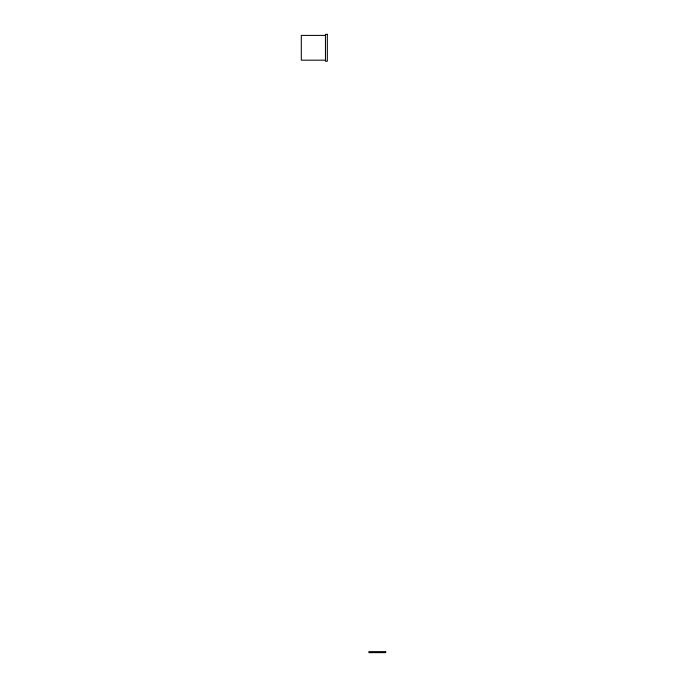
<?xml version="1.0" encoding="UTF-8"?>
<svg xmlns="http://www.w3.org/2000/svg" width="687" height="687" viewBox="0 0 687 687"><rect width="100%" height="100%" fill="white"/><g stroke="black" fill="none" stroke-linecap="round" stroke-linejoin="round"><path stroke-width="1.03" d="M325.458 35.406L301.301 35.406L301.301 60.181L325.458 60.181M327.338 34.35L325.458 34.35L325.458 61.229L327.338 61.229L327.338 34.35M385.699 651.637L368.893 651.637L368.893 652.65L385.699 652.65L385.699 651.637"/></g></svg>
